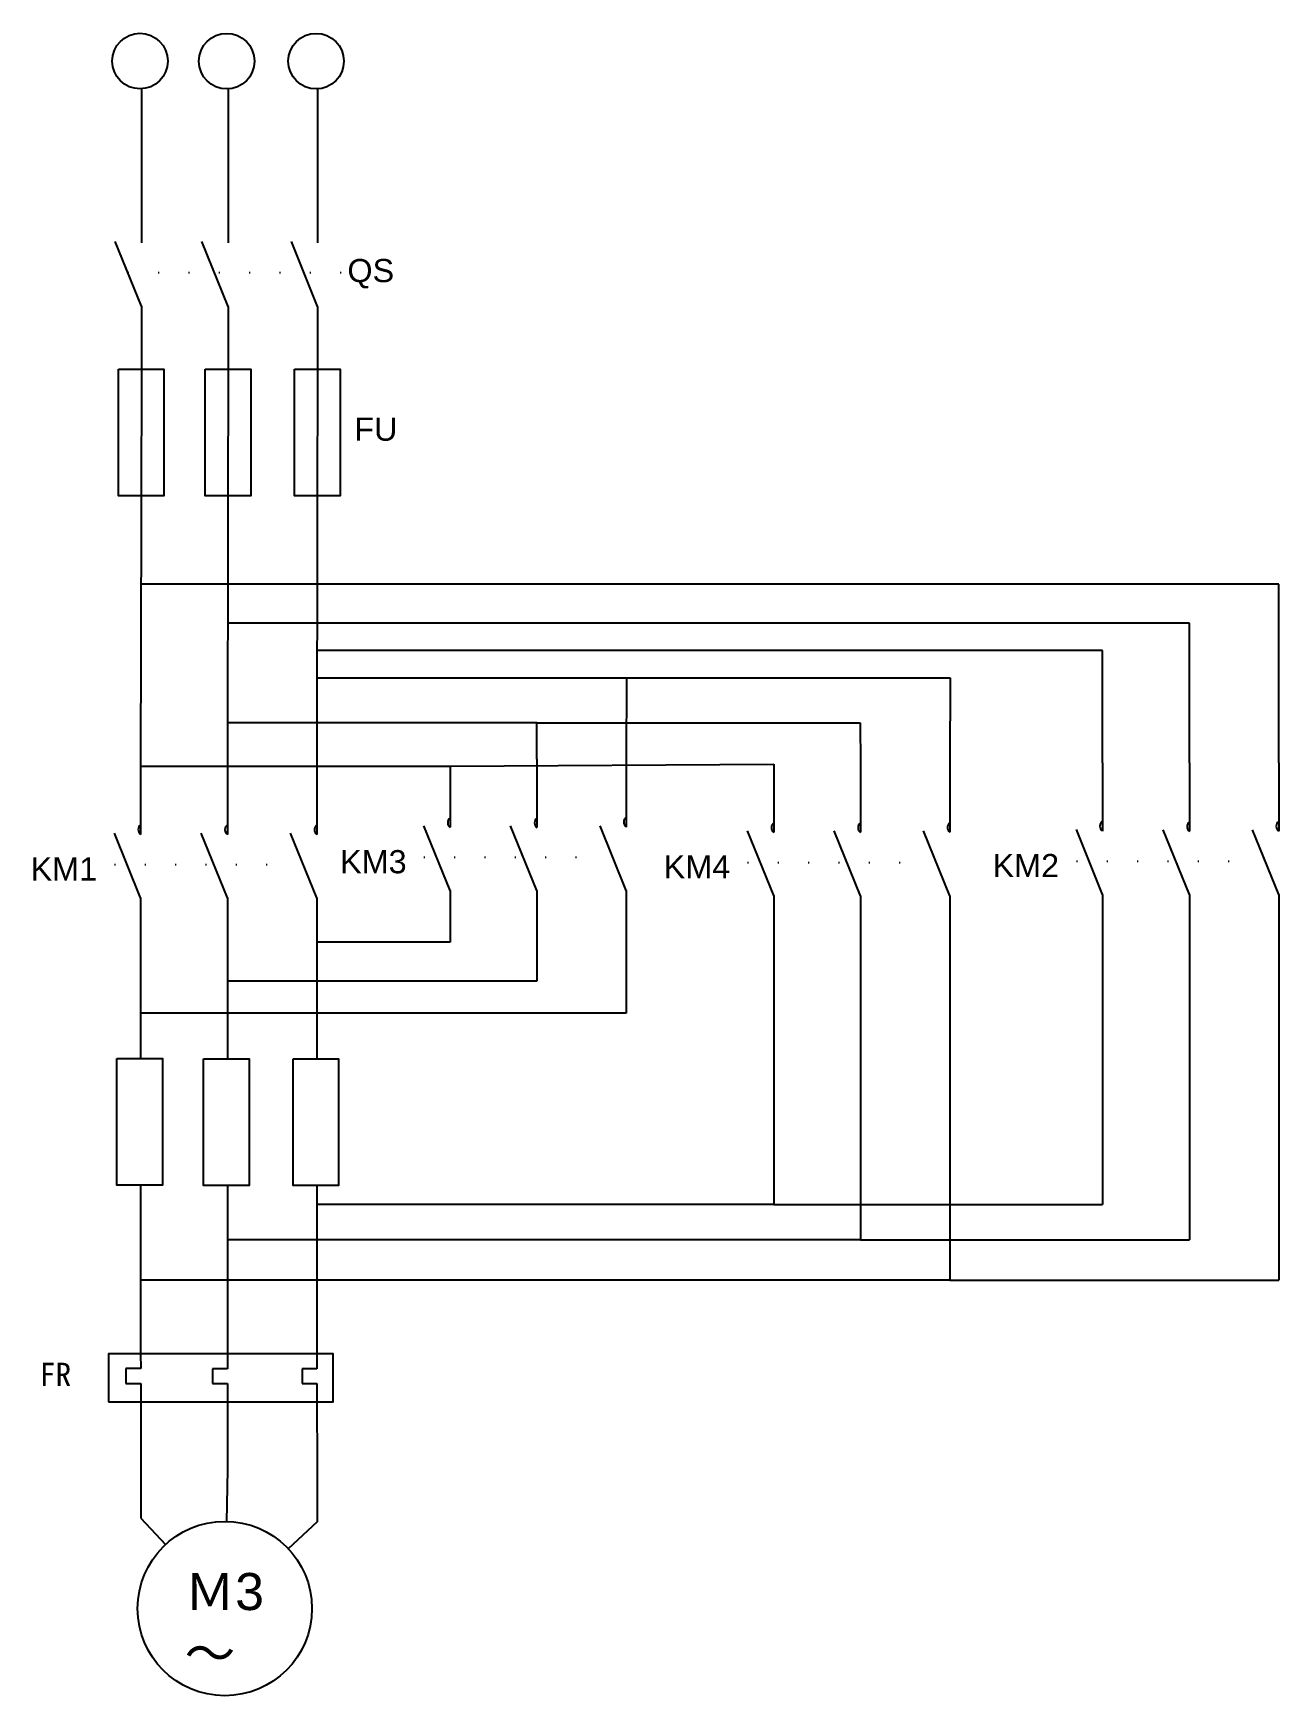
# Model space of a CAD drawing. Header units: millimetres. Extents: x 2228 to 2363, y 1907 to 2086.
import ezdxf

# ---------------------------------------------------------------- set-up
doc = ezdxf.new("R2010")
doc.units = ezdxf.units.MM
doc.linetypes.add('DOT2', pattern=[3.175, 0, -3.175])
doc.layers.add('图层1', color=7, linetype='Continuous', lineweight=30)
doc.styles.get("Standard").update_dxf_attribs({"font": 'arial.ttf'})

msp = doc.modelspace()

# ---------------------------------------------------------------- linework, layer by layer
for p, q in [((2240.12, 2080.33), (2240.12, 2071.06)), ((2249.48, 2080.32), (2249.48, 2071.05)), ((2259.13, 2080.32), (2259.13, 2071.05)), ((2240.12, 2071.06), (2240.12, 2063.7)), ((2249.48, 2071.05), (2249.48, 2063.69)), ((2259.13, 2071.05), (2259.13, 2063.69)), ((2240.12, 2056.86), (2237.29, 2063.84)), ((2249.48, 2056.84), (2246.65, 2063.83)), ((2259.13, 2056.84), (2256.3, 2063.83)), ((2240.12, 2056.86), (2240.12, 2051.29)), ((2249.48, 2056.84), (2249.48, 2051.28)), ((2259.13, 2056.84), (2259.13, 2051.28)), ((2240.12, 2051.29), (2240.09, 2034.37)), ((2249.48, 2051.28), (2249.45, 2034.36)), ((2259.13, 2051.28), (2259.1, 2034.36)), ((2240.09, 2034.37), (2240.03, 2007.2)), ((2249.45, 2034.36), (2249.39, 2007.19)), ((2259.1, 2034.36), (2259.04, 2007.19)), ((2362.88, 2026.85), (2240.07, 2026.85)), ((2362.88, 2007.56), (2362.88, 2026.85)), ((2353.23, 2022.65), (2249.42, 2022.65)), ((2353.23, 2007.56), (2353.23, 2022.65)), ((2343.87, 2019.71), (2259.07, 2019.71)), ((2343.87, 2007.57), (2343.87, 2019.71)), ((2259.06, 2016.73), (2259.06, 2016.73)), ((2259.06, 2016.73), (2292.49, 2016.73)), ((2292.49, 2016.73), (2292.45, 2007.98)), ((2292.49, 2016.73), (2327.4, 2016.73)), ((2327.4, 2016.73), (2327.39, 2007.43)), ((2282.8, 2011.89), (2249.4, 2011.89)), ((2282.8, 2007.98), (2282.8, 2011.89)), ((2282.8, 2011.89), (2317.71, 2011.89)), ((2317.71, 2011.89), (2317.74, 2007.43)), ((2240.03, 2007.2), (2240.03, 1999.85)), ((2240.03, 2007.2), (2273.44, 2007.2)), ((2249.39, 2007.19), (2249.39, 1999.84)), ((2259.04, 2007.19), (2259.04, 1999.84)), ((2273.44, 2007.2), (2308.38, 2007.44)), ((2273.44, 2007.2), (2273.44, 2000.64)), ((2282.8, 2007.98), (2282.8, 2000.63)), ((2292.45, 2007.98), (2292.45, 2000.63)), ((2308.38, 2007.44), (2308.38, 2000.08)), ((2317.74, 2007.43), (2317.74, 2000.07)), ((2327.39, 2007.43), (2327.39, 2000.07)), ((2343.87, 2007.57), (2343.87, 2000.21)), ((2353.23, 2007.56), (2353.23, 2000.2)), ((2362.88, 2007.56), (2362.88, 2000.2)), ((2240.03, 1993), (2237.2, 1999.99)), ((2249.39, 1992.99), (2246.56, 1999.98)), ((2259.04, 1992.99), (2256.21, 1999.98)), ((2273.44, 1993.79), (2270.61, 2000.78)), ((2282.8, 1993.78), (2279.97, 2000.77)), ((2292.45, 1993.78), (2289.62, 2000.77)), ((2308.38, 1993.24), (2305.54, 2000.23)), ((2317.74, 1993.23), (2314.9, 2000.22)), ((2327.39, 1993.23), (2324.55, 2000.22)), ((2343.87, 1993.37), (2341.04, 2000.36)), ((2353.23, 1993.36), (2350.4, 2000.35)), ((2362.88, 1993.36), (2360.05, 2000.35)), ((2273.44, 1993.79), (2273.44, 1988.23)), ((2282.8, 1993.78), (2282.8, 1988.22)), ((2292.45, 1993.78), (2292.45, 1988.22)), ((2240.03, 1993), (2240.03, 1987.44)), ((2249.39, 1992.99), (2249.39, 1987.43)), ((2259.04, 1992.99), (2259.04, 1987.43)), ((2308.38, 1993.24), (2308.38, 1987.67)), ((2317.74, 1993.23), (2317.74, 1987.66)), ((2327.39, 1993.23), (2327.39, 1987.66)), ((2343.87, 1993.37), (2343.87, 1987.81)), ((2353.23, 1993.36), (2353.23, 1987.79)), ((2362.88, 1993.36), (2362.88, 1987.79)), ((2240.03, 1987.44), (2240.03, 1975.64)), ((2249.39, 1987.43), (2249.39, 1975.63)), ((2273.44, 1988.23), (2259.04, 1988.23)), ((2259.04, 1987.43), (2259.04, 1975.63)), ((2282.8, 1988.22), (2282.8, 1984)), ((2292.45, 1988.22), (2292.45, 1980.56)), ((2308.38, 1987.67), (2308.38, 1959.88)), ((2317.74, 1987.66), (2317.74, 1956.07)), ((2327.39, 1987.66), (2327.39, 1951.73)), ((2343.87, 1987.81), (2343.87, 1959.88)), ((2353.23, 1987.79), (2353.23, 1956.07)), ((2362.88, 1987.79), (2362.88, 1951.73)), ((2282.8, 1984), (2249.39, 1984)), ((2292.45, 1980.56), (2240.03, 1980.56)), ((2240.03, 1961.97), (2240.03, 1943.79)), ((2249.39, 1961.96), (2249.39, 1943.78)), ((2259.04, 1961.96), (2259.04, 1943.78)), ((2308.38, 1959.88), (2259.04, 1959.88)), ((2308.38, 1959.88), (2343.87, 1959.88)), ((2317.74, 1956.07), (2249.39, 1956.07)), ((2317.74, 1956.07), (2353.23, 1956.07)), ((2327.39, 1951.73), (2240.03, 1951.73)), ((2327.39, 1951.73), (2362.88, 1951.73)), ((2240.03, 1943.79), (2240.04, 1942.18)), ((2249.39, 1943.78), (2249.4, 1942.17)), ((2259.04, 1943.78), (2259.05, 1942.17)), ((2240.04, 1942.18), (2238.44, 1942.18)), ((2238.44, 1942.18), (2238.44, 1940.58)), ((2249.4, 1942.17), (2247.8, 1942.17)), ((2247.8, 1942.17), (2247.8, 1940.57)), ((2259.05, 1942.17), (2257.45, 1942.17)), ((2257.45, 1942.17), (2257.45, 1940.57)), ((2238.44, 1940.58), (2240.04, 1940.58)), ((2240.04, 1940.58), (2240.04, 1939.26)), ((2247.8, 1940.57), (2249.4, 1940.57)), ((2249.4, 1940.57), (2249.4, 1939.24)), ((2257.45, 1940.57), (2259.05, 1940.57)), ((2259.05, 1940.57), (2259.05, 1939.24)), ((2240.04, 1939.26), (2240.06, 1931.26)), ((2249.4, 1939.24), (2249.42, 1931.25)), ((2259.05, 1939.24), (2259.07, 1931.25)), ((2240.06, 1931.26), (2240.06, 1926.04)), ((2249.42, 1931.25), (2249.31, 1925.68)), ((2259.07, 1931.25), (2259.09, 1925.66)), ((2240.06, 1926.04), (2242.72, 1923.18)), ((2259.09, 1925.66), (2255.96, 1922.73))]:
    msp.add_line(p, q)
at = {"linetype": 'DOT2'}
for p, q in [((2238.64, 2060.51), (2262.35, 2060.51)), ((2270.61, 1997.38), (2289.61, 1997.38)), ((2237.2, 1996.59), (2256.21, 1996.59)), ((2305.54, 1996.82), (2324.55, 1996.82)), ((2341.04, 1996.95), (2360.04, 1996.95))]:
    msp.add_line(p, q, dxfattribs=at)
for points in [[(2237.64, 2050.06), (2242.55, 2050.06), (2242.55, 2036.39), (2237.64, 2036.39)], [(2247, 2050.05), (2251.91, 2050.05), (2251.91, 2036.38), (2247, 2036.38)], [(2256.65, 2050.05), (2261.56, 2050.05), (2261.56, 2036.38), (2256.65, 2036.38)], [(2237.47, 1975.64), (2242.39, 1975.64), (2242.39, 1961.97), (2237.47, 1961.97)], [(2246.83, 1975.63), (2251.74, 1975.63), (2251.74, 1961.96), (2246.83, 1961.96)], [(2256.48, 1975.63), (2261.39, 1975.63), (2261.39, 1961.96), (2256.48, 1961.96)], [(2236.55, 1938.6), (2260.8, 1938.6), (2260.8, 1943.78), (2236.55, 1943.78)]]:
    msp.add_lwpolyline(points, close=True)
for centre, radius in [((2239.96, 2083.32), 3), ((2249.32, 2083.31), 3), ((2258.97, 2083.31), 3), ((2249.11, 1916.28), 9.41)]:
    msp.add_circle(centre, radius)
for centre in [(2273.83, 2001.1), (2283.21, 2001.09), (2292.83, 2001.18), (2308.78, 2000.57), (2318.12, 2000.57), (2327.78, 2000.6), (2344.23, 2000.75), (2353.64, 2000.68), (2363.26, 2000.72), (2240.43, 2000.37), (2249.79, 2000.36), (2259.44, 2000.35)]:
    msp.add_arc(centre, 0.655, 127.4669, 232.5331)

# ---------------------------------------------------------------- texts
at = {"insert": (2244.78, 1920.12), "char_height": 4, "attachment_point": 1}
msp.add_mtext_dynamic_manual_height_columns('{\\fSimSun|b0|i0|c134|p2;Ｍ}3\\P{\\fSimSun|b0|i0|c134|p2;～}', width=8.942, gutter_width=12.5, heights=[0], dxfattribs=at)
at = {"layer": '图层1', "char_height": 2.5, "attachment_point": 1}
for s, insert in [('QS', (2262.35, 2061.96)), ('FU', (2263.09, 2044.84)), ('KM1', (2228.15, 1997.37)), ('KM3', (2261.56, 1998.15)), ('KM4', (2296.49, 1997.6)), ('KM2', (2331.99, 1997.73)), ('{\\fSimSun|b0|i0|c134|p2;FR}', (2229.13, 1942.82))]:
    msp.add_mtext_dynamic_manual_height_columns(s, width=11.5187, gutter_width=12.5, heights=[0], dxfattribs=dict(at, insert=insert))

doc.saveas('drawing.dxf')
